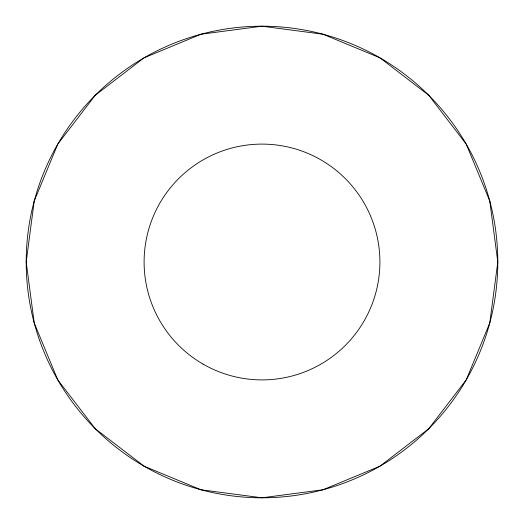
<?xml version="1.0" encoding="UTF-8"?>
<svg xmlns="http://www.w3.org/2000/svg" width="524" height="524" viewBox="0 0 524 524"><rect width="100%" height="100%" fill="white"/><g stroke="black" fill="none" stroke-linecap="round" stroke-linejoin="round"><path stroke-width="0.79" d="M34.237 200.974L26.2 262L34.237 323.026L57.791 379.9L95.263 428.737L144.1 466.209L200.974 489.763L262 497.8L323.026 489.763L379.9 466.209L428.737 428.737L466.209 379.9L489.763 323.026L497.8 262L489.763 200.974L466.209 144.1L428.737 95.263L379.9 57.791L323.026 34.237L262 26.2L200.974 34.237L144.1 57.791L95.263 95.263L57.791 144.1L34.237 200.974M203.05 364.101A117.9 117.9 0 0 0 379.9 262A117.9 117.9 0 0 0 203.05 159.899A117.9 117.9 0 0 0 203.05 364.101M144.1 466.209A235.8 235.8 0 0 0 497.8 262A235.8 235.8 0 0 0 144.1 57.791A235.8 235.8 0 0 0 144.1 466.209"/></g></svg>
